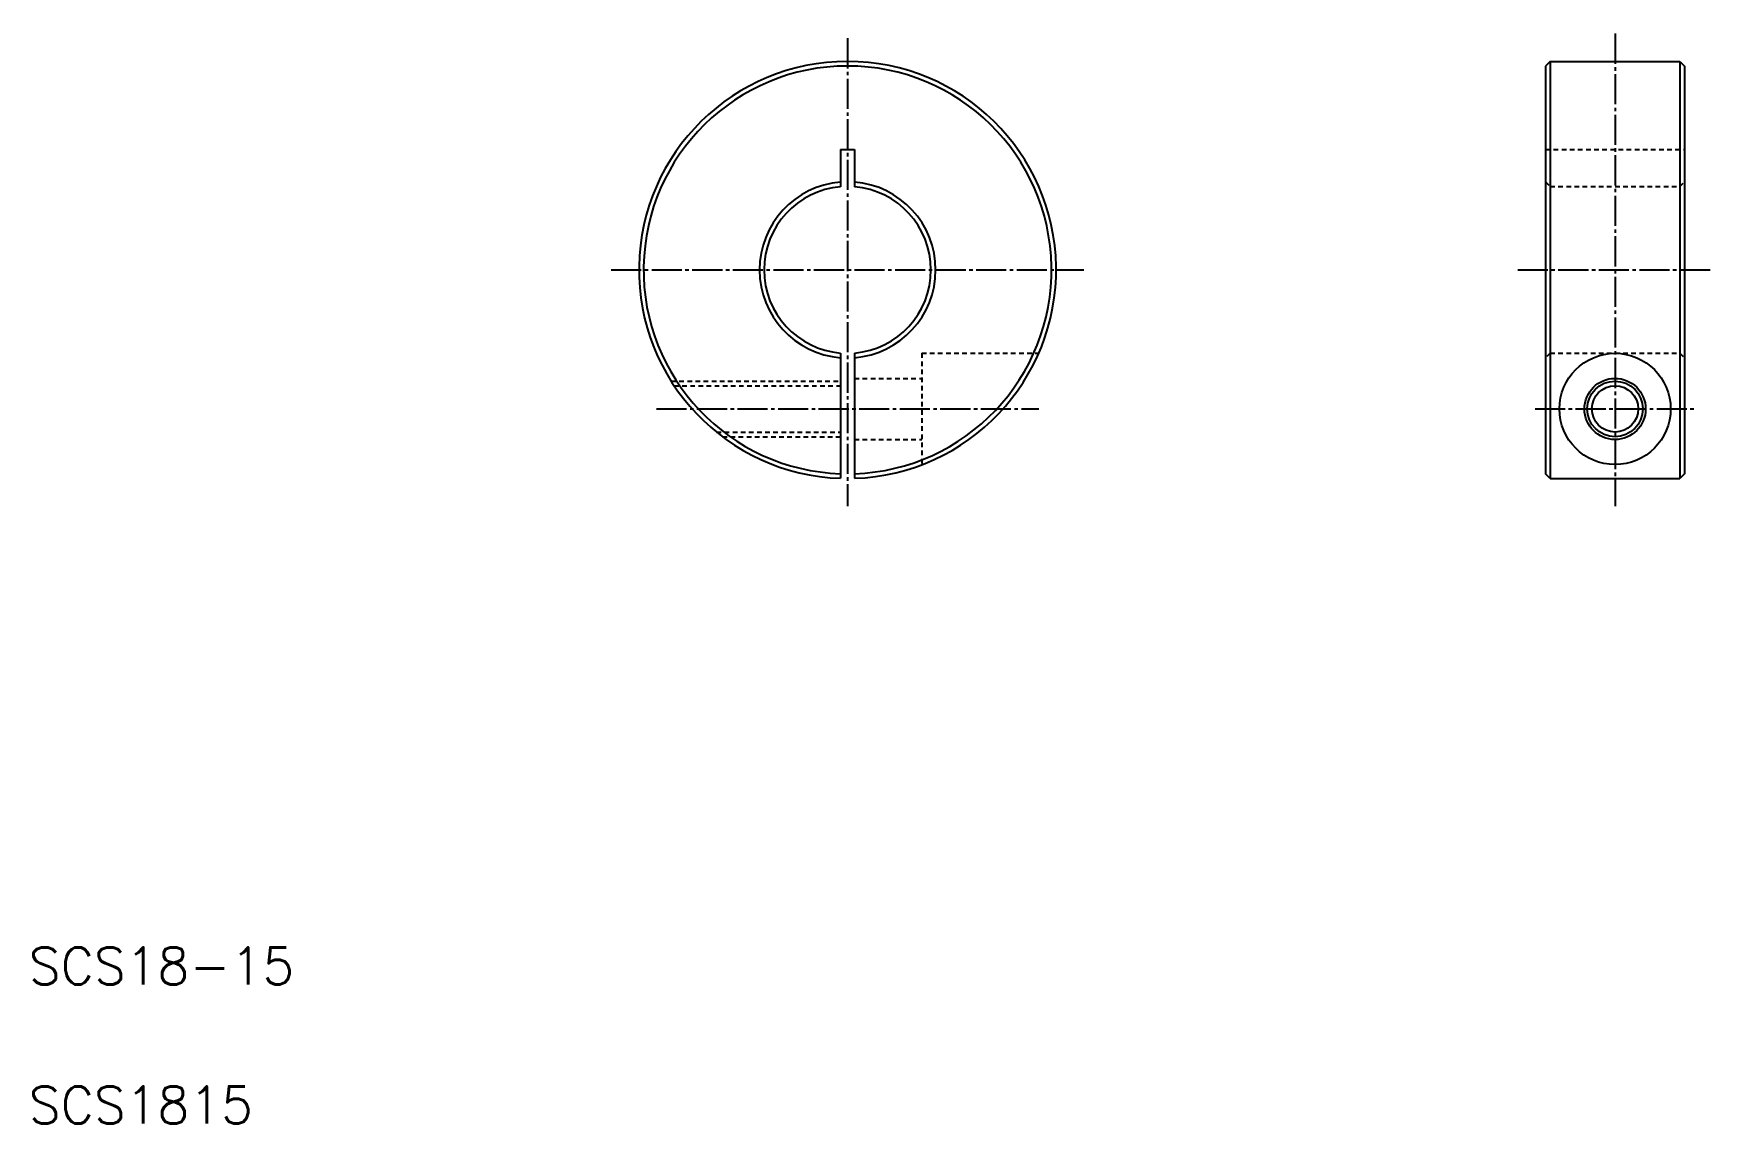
# Model space of a CAD drawing. Extents: x 11 to 192, y 10 to 128.
import ezdxf

# ---------------------------------------------------------------- set-up
doc = ezdxf.new("R2010")
doc.units = 0
doc.header["$LTSCALE"] = 0.25
doc.linetypes.add('CENTER', pattern=[17.5, 13, -1.5, 1.5, -1.5])
doc.linetypes.add('DASHED', pattern=[3.5, 2, -1.5])
doc.layers.get('0').update_dxf_attribs({"linetype": 'CONTINUOUS'})
doc.layers.add('CENTER', color=1, linetype='CENTER')
doc.styles.get("Standard").update_dxf_attribs({"font": 'txt.shx'})

msp = doc.modelspace()

# ---------------------------------------------------------------- linework, layer by layer
at = {"color": 7, "linetype": 'CONTINUOUS'}
for p, q in [((174.11, 124.6), (173.61, 124.1)), ((173.61, 124.1), (173.61, 80.1)), ((174.11, 124.6), (174.11, 79.6)), ((174.11, 124.6), (188.11, 124.6)), ((188.11, 124.6), (188.11, 79.6)), ((188.11, 124.6), (188.61, 124.1)), ((188.61, 124.1), (188.61, 80.1)), ((97.57, 115.1), (97.57, 111.07)), ((97.57, 115.1), (99.07, 115.1)), ((99.07, 115.1), (99.07, 111.07)), ((97.57, 93.13), (97.57, 79.62)), ((99.07, 93.13), (99.07, 79.62)), ((174.11, 79.6), (173.61, 80.1)), ((188.61, 80.1), (188.11, 79.6)), ((174.11, 79.6), (188.11, 79.6))]:
    msp.add_line(p, q, dxfattribs=at)
at = {"color": 3, "linetype": 'DASHED'}
for p, q in [((173.61, 115.1), (188.61, 115.1)), ((173.61, 111.6), (174.11, 111.1)), ((174.11, 111.1), (188.11, 111.1)), ((188.11, 111.1), (188.61, 111.6)), ((106.32, 93.1), (106.32, 81.1)), ((106.32, 93.1), (118.94, 93.1)), ((174.11, 93.1), (173.61, 92.6)), ((174.11, 93.1), (188.11, 93.1)), ((188.11, 93.1), (188.61, 92.6)), ((79.29, 90.1), (97.57, 90.1)), ((79.61, 89.6), (97.57, 89.6)), ((99.07, 90.4), (106.32, 90.4)), ((84.18, 84.6), (97.57, 84.6)), ((84.82, 84.1), (97.57, 84.1)), ((99.07, 83.8), (106.32, 83.8)), ((106.32, 81.1), (106.4, 81.1))]:
    msp.add_line(p, q, dxfattribs=at)
for p, q in [((188.61, 112.1), (188.61, 112.1)), ((188.61, 102.1), (188.61, 102.1))]:
    msp.add_line(p, q)
msp.add_circle((181.11, 87.1), 6)
at = {"color": 7, "linetype": 'CONTINUOUS'}
for radius in [3.3, 2.5]:
    msp.add_circle((181.11, 87.1), radius, dxfattribs=at)
at = {"color": 3, "linetype": 'CONTINUOUS'}
msp.add_circle((181.11, 87.1), 3, dxfattribs=at)
at = {"color": 7, "linetype": 'CONTINUOUS'}
for radius, start, end in [(22.5, 271.9102, 268.0898), (22, 271.9536, 268.0464)]:
    msp.add_arc((98.32, 102.1), radius, start, end, dxfattribs=at)
for radius, start, end in [(9.5, 94.5281, 265.4719), (9, 94.7802, 265.2198), (9.5, 274.5281, 85.4719), (9, 274.7802, 85.2198)]:
    msp.add_arc((98.32, 102.1), radius, start, end)
at = {"layer": 'CENTER', "color": 1, "linetype": 'CENTER'}
for p, q in [((98.32, 127.1), (98.32, 76.6)), ((181.11, 127.6), (181.11, 76.6)), ((72.82, 102.1), (123.82, 102.1)), ((170.61, 102.1), (191.61, 102.1)), ((77.7, 87.1), (118.94, 87.1)), ((172.48, 87.1), (189.86, 87.1))]:
    msp.add_line(p, q, dxfattribs=at)

# ---------------------------------------------------------------- texts
for s, p in [('SCS18-15', (10, 25)), ('SCS1815', (10, 10))]:
    msp.add_text(s, height=4).set_placement(p)

doc.saveas('drawing.dxf')
